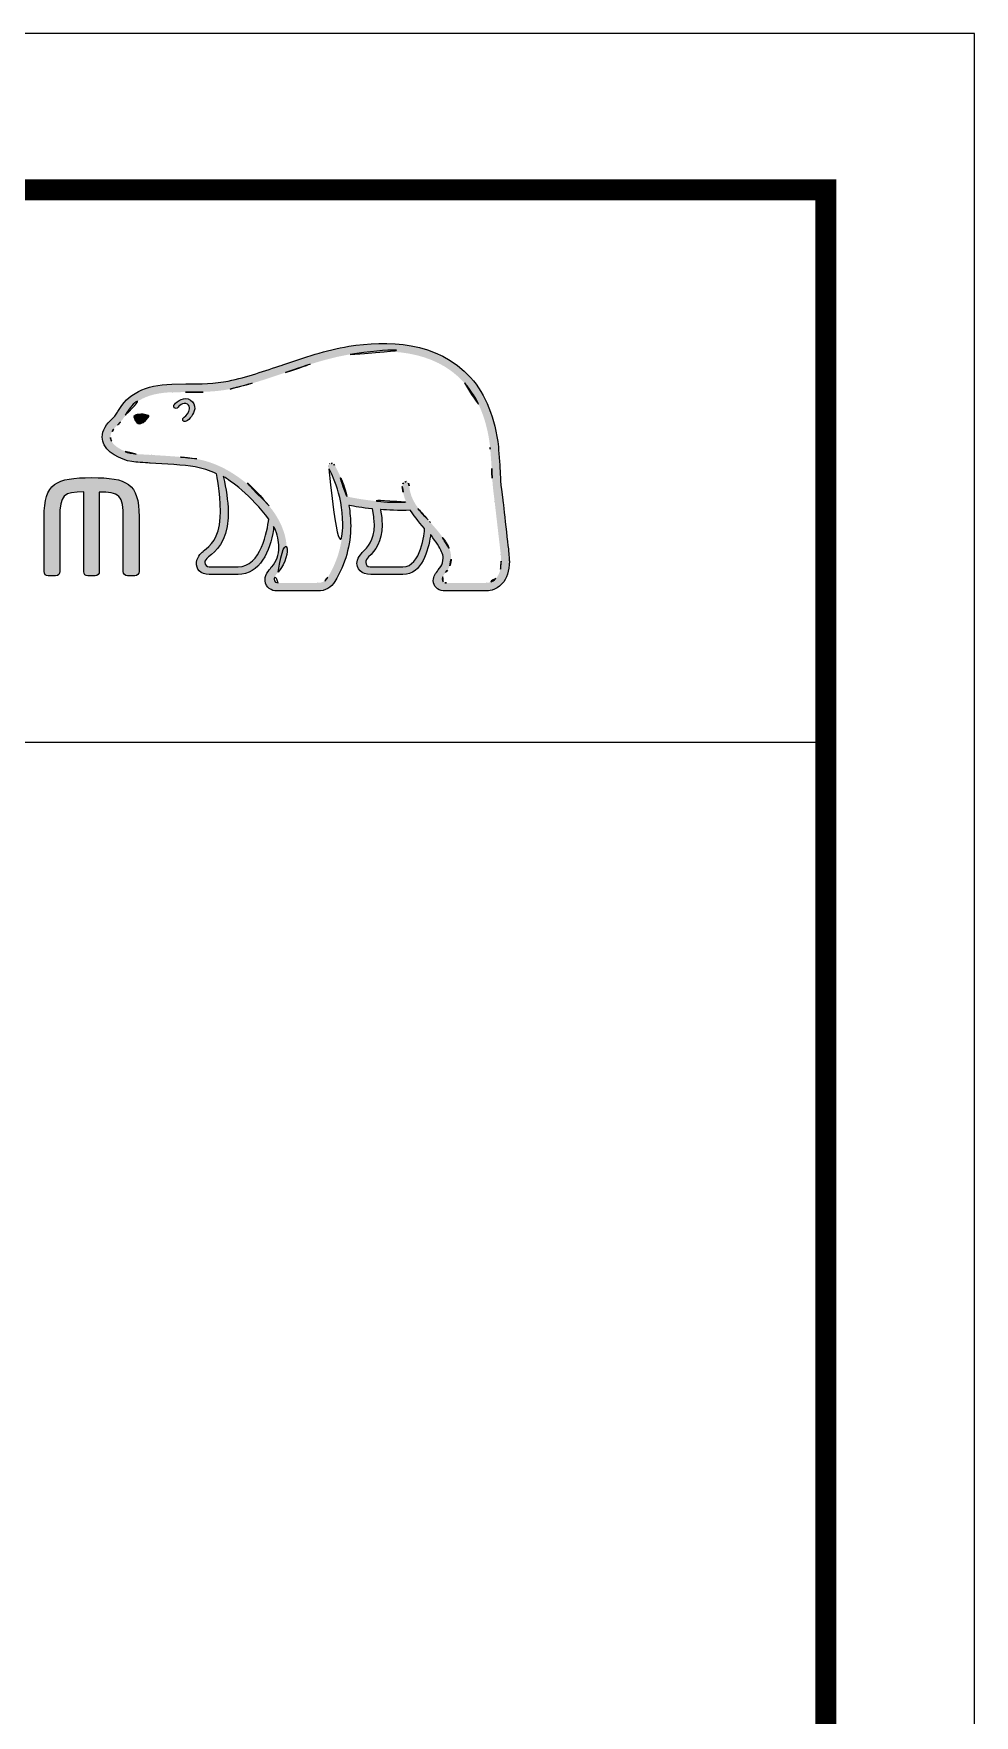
# Model space of a CAD drawing. Extents: x 16296679589 to 16296680075, y -37409616344 to -37409615988.
# Drawn here: x 16296680025 to 16296680074.8, y -37409616077.1 to -37409615988.1 of the extents above; entities that cross this region are included whole.
import ezdxf

# ---------------------------------------------------------------- set-up
doc = ezdxf.new("R2010")
doc.units = 0
doc.header["$LTSCALE"] = 10
doc.header["$MEASUREMENT"] = 0
doc.layers.get('0').update_dxf_attribs({"linetype": 'CONTINUOUS'})
doc.layers.add('레이어 1', color=7, linetype='CONTINUOUS')

msp = doc.modelspace()

# ---------------------------------------------------------------- hatches: boundary and pattern name
at = {"layer": '레이어 1'}
h = msp.add_hatch(color=5, dxfattribs=at)
h.dxf.hatch_style = 1
edge = h.paths.add_edge_path(flags=16)
edge.add_spline(control_points=[(16296680049.519091, -37409616016.901871), (16296680049.307261, -37409616017.136368), (16296680049.041059, -37409616017.138474), (16296680049.029539, -37409616017.138474), (16296680049.029539, -37409616017.138474), (16296680046.89712, -37409616017.138474), (16296680046.89712, -37409616017.138474), (16296680046.818769, -37409616017.138474), (16296680046.758909, -37409616017.11882), (16296680046.72014, -37409616017.080544), (16296680046.68778, -37409616017.048851), (16296680046.67206, -37409616017.000641), (16296680046.67206, -37409616016.940903), (16296680046.67206, -37409616016.820663), (16296680046.75984, -37409616016.710083), (16296680046.8531, -37409616016.592712), (16296680046.93956, -37409616016.481628), (16296680047.0217, -37409616016.376297), (16296680047.06768, -37409616016.246872), (16296680047.184401, -37409616015.932739), (16296680047.17247, -37409616015.597633), (16296680047.0331, -37409616015.302361), (16296680046.7813, -37409616014.768143), (16296680046.407709, -37409616014.348412), (16296680046.04562, -37409616013.942833), (16296680046.04562, -37409616013.942833), (16296680045.923, -37409616013.808167), (16296680045.923, -37409616013.806862), (16296680045.452311, -37409616013.282349), (16296680044.9659, -37409616012.739731), (16296680044.92753, -37409616012.004044), (16296680044.918751, -37409616011.858368), (16296680044.851419, -37409616011.770332), (16296680044.75775, -37409616011.774261), (16296680044.75775, -37409616011.774261), (16296680044.619801, -37409616011.840538), (16296680044.6168, -37409616011.840538), (16296680044.57946, -37409616011.881691), (16296680044.55863, -37409616011.942978), (16296680044.55863, -37409616012.013474), (16296680044.55863, -37409616012.013474), (16296680044.559811, -37409616012.038353), (16296680044.559811, -37409616012.03862), (16296680044.578671, -37409616012.30455), (16296680044.64208, -37409616012.565498), (16296680044.753559, -37409616012.836403), (16296680044.753559, -37409616012.836403), (16296680044.764441, -37409616012.863663), (16296680044.764441, -37409616012.863663), (16296680044.764441, -37409616012.863663), (16296680044.735609, -37409616012.8647), (16296680044.735609, -37409616012.8647), (16296680043.36665, -37409616012.918938), (16296680042.024561, -37409616012.660606), (16296680041.62986, -37409616012.565498), (16296680041.38645, -37409616011.586143), (16296680040.991631, -37409616010.936897), (16296680040.9746, -37409616010.909401), (16296680040.943939, -37409616010.858566), (16296680040.894951, -37409616010.819519), (16296680040.84778, -37409616010.805893), (16296680040.84778, -37409616010.805893), (16296680040.7325, -37409616010.823189), (16296680040.718361, -37409616010.825027), (16296680040.70867, -37409616010.839439), (16296680040.68849, -37409616010.866676), (16296680040.64395, -37409616010.92643), (16296680040.64395, -37409616010.92643), (16296680040.63846, -37409616010.974373), (16296680040.63846, -37409616010.974373), (16296680040.63846, -37409616010.974373), (16296680040.67486, -37409616011.103271), (16296680040.67486, -37409616011.103271), (16296680040.704729, -37409616011.154892), (16296680041.407669, -37409616012.386299), (16296680041.407669, -37409616014.01725), (16296680041.407669, -37409616015.023331), (16296680041.14332, -37409616015.972549), (16296680040.621941, -37409616016.838211), (16296680040.49736, -37409616017.045967), (16296680040.33322, -37409616017.138474), (16296680040.089041, -37409616017.138474), (16296680040.089041, -37409616017.138474), (16296680037.98699, -37409616017.138474), (16296680037.98699, -37409616017.138474), (16296680037.917311, -37409616017.138474), (16296680037.7719, -37409616017.089462), (16296680037.7719, -37409616016.9375), (16296680037.7719, -37409616016.853661), (16296680037.849581, -37409616016.71611), (16296680037.979019, -37409616016.571228), (16296680038.855, -37409616015.595802), (16296680038.349621, -37409616014.072258), (16296680037.50951, -37409616013.068542), (16296680036.69808, -37409616012.100449), (16296680035.3738, -37409616010.882141), (16296680033.67342, -37409616010.579529), (16296680033.07082, -37409616010.474213), (16296680032.080601, -37409616010.415527), (16296680031.280821, -37409616010.368088), (16296680031.280821, -37409616010.368088), (16296680030.472429, -37409616010.320152), (16296680030.472429, -37409616010.320152), (16296680030.05755, -37409616010.288437), (16296680029.371901, -37409616010.033257), (16296680029.16321, -37409616009.638153), (16296680029.07505, -37409616009.474403), (16296680029.085011, -37409616009.308311), (16296680029.19556, -37409616009.11731), (16296680029.265129, -37409616009.002037), (16296680029.36063, -37409616008.902992), (16296680029.480761, -37409616008.782471), (16296680029.613581, -37409616008.648071), (16296680029.750231, -37409616008.508942), (16296680029.856609, -37409616008.325539), (16296680029.856609, -37409616008.325539), (16296680029.887119, -37409616008.268173), (16296680029.887119, -37409616008.268173), (16296680030.293091, -37409616007.4916), (16296680031.129391, -37409616007.081558), (16296680032.37377, -37409616007.048553), (16296680032.37377, -37409616007.048553), (16296680033.075541, -37409616007.040703), (16296680033.075541, -37409616007.040703), (16296680033.846081, -37409616007.036774), (16296680034.72039, -37409616007.03231), (16296680035.43878, -37409616006.877731), (16296680036.447741, -37409616006.660797), (16296680037.45998, -37409616006.314949), (16296680038.353279, -37409616006.010513), (16296680038.353279, -37409616006.010513), (16296680038.38183, -37409616006.001091), (16296680038.38183, -37409616006.001091), (16296680039.486691, -37409616005.623283), (16296680040.62928, -37409616005.23262), (16296680041.79727, -37409616005.042419), (16296680043.666519, -37409616004.733002), (16296680046.233459, -37409616004.74321), (16296680047.84844, -37409616006.556259), (16296680048.594891, -37409616007.395691), (16296680049.054689, -37409616008.550079), (16296680049.21294, -37409616009.988197), (16296680049.21294, -37409616009.988197), (16296680049.20693, -37409616009.983482), (16296680049.20141, -37409616009.978523), (16296680049.214239, -37409616010.00705), (16296680049.226311, -37409616010.168457), (16296680049.29285, -37409616011.083359), (16296680049.311979, -37409616011.523262), (16296680049.332161, -37409616011.978088), (16296680049.44717, -37409616012.821999), (16296680049.44717, -37409616012.821999), (16296680049.7731, -37409616015.644257), (16296680049.7731, -37409616015.644257), (16296680049.7731, -37409616015.644257), (16296680049.79249, -37409616015.987228), (16296680049.79249, -37409616015.987228), (16296680049.79249, -37409616016.392288), (16296680049.70079, -37409616016.700127), (16296680049.519091, -37409616016.901871)], knot_values=[0, 0, 0, 0, 1, 1, 1, 2, 2, 2, 3, 3, 3, 4, 4, 4, 5, 5, 5, 6, 6, 6, 7, 7, 7, 8, 8, 8, 9, 9, 9, 10, 10, 10, 11, 11, 11, 12, 12, 12, 13, 13, 13, 14, 14, 14, 15, 15, 15, 16, 16, 16, 17, 17, 17, 18, 18, 18, 19, 19, 19, 20, 20, 20, 21, 21, 21, 22, 22, 22, 23, 23, 23, 24, 24, 24, 25, 25, 25, 26, 26, 26, 27, 27, 27, 28, 28, 28, 29, 29, 29, 30, 30, 30, 31, 31, 31, 32, 32, 32, 33, 33, 33, 34, 34, 34, 35, 35, 35, 36, 36, 36, 37, 37, 37, 38, 38, 38, 39, 39, 39, 40, 40, 40, 41, 41, 41, 42, 42, 42, 43, 43, 43, 44, 44, 44, 45, 45, 45, 46, 46, 46, 47, 47, 47, 48, 48, 48, 49, 49, 49, 50, 50, 50, 51, 51, 51, 52, 52, 52, 53, 53, 53, 53], degree=3, periodic=0)
edge = h.paths.add_edge_path(flags=16)
edge.add_spline(control_points=[(16296680044.58955, -37409616016.291931), (16296680044.58955, -37409616016.291931), (16296680042.849991, -37409616016.291931), (16296680042.849991, -37409616016.291931), (16296680042.72135, -37409616016.291931), (16296680042.619699, -37409616016.189232), (16296680042.619699, -37409616016.05822), (16296680042.619699, -37409616015.966789), (16296680042.69908, -37409616015.850456), (16296680042.774151, -37409616015.770554), (16296680043.127991, -37409616015.431793), (16296680043.489929, -37409616014.965431), (16296680043.489929, -37409616014.080116), (16296680043.489929, -37409616014.080116), (16296680043.467529, -37409616013.677948), (16296680043.467529, -37409616013.676392), (16296680043.467529, -37409616013.676392), (16296680043.403589, -37409616013.28521), (16296680043.403589, -37409616013.28521), (16296680043.403589, -37409616013.28521), (16296680043.399139, -37409616013.260567), (16296680043.399139, -37409616013.260567), (16296680043.399139, -37409616013.260567), (16296680043.42481, -37409616013.262421), (16296680043.42481, -37409616013.262421), (16296680043.74918, -37409616013.285728), (16296680044.380341, -37409616013.320847), (16296680044.982941, -37409616013.29229), (16296680045.13595, -37409616013.535683), (16296680045.38249, -37409616013.84877), (16296680045.742479, -37409616014.265877), (16296680045.725969, -37409616014.473396), (16296680045.5541, -37409616016.291931), (16296680044.58955, -37409616016.291931)], knot_values=[0, 0, 0, 0, 1, 1, 1, 2, 2, 2, 3, 3, 3, 4, 4, 4, 5, 5, 5, 6, 6, 6, 7, 7, 7, 8, 8, 8, 9, 9, 9, 10, 10, 10, 11, 11, 11, 11], degree=3, periodic=0)
edge = h.paths.add_edge_path(flags=16)
edge.add_spline(control_points=[(16296680035.860861, -37409616016.291931), (16296680035.860861, -37409616016.291931), (16296680034.333929, -37409616016.291931), (16296680034.333929, -37409616016.291931), (16296680034.219431, -37409616016.291931), (16296680034.096279, -37409616016.197609), (16296680034.096279, -37409616016.05822), (16296680034.096279, -37409616015.973618), (16296680034.16728, -37409616015.868797), (16296680034.296721, -37409616015.764778), (16296680034.68317, -37409616015.456932), (16296680035.26874, -37409616014.991089), (16296680035.33215, -37409616013.704933), (16296680035.33215, -37409616013.704933), (16296680035.340919, -37409616013.354111), (16296680035.340919, -37409616013.354111), (16296680035.340919, -37409616012.80706), (16296680035.215561, -37409616012.146568), (16296680035.096621, -37409616011.556267), (16296680035.096621, -37409616011.556267), (16296680035.077221, -37409616011.496033), (16296680035.077221, -37409616011.496033), (16296680035.077221, -37409616011.496033), (16296680035.12726, -37409616011.535057), (16296680035.12726, -37409616011.535057), (16296680035.354931, -37409616011.675217), (16296680036.60206, -37409616012.520432), (16296680037.48711, -37409616013.769142), (16296680037.41374, -37409616014.360199), (16296680037.080481, -37409616016.291931), (16296680035.860861, -37409616016.291931)], knot_values=[0, 0, 0, 0, 1, 1, 1, 2, 2, 2, 3, 3, 3, 4, 4, 4, 5, 5, 5, 6, 6, 6, 7, 7, 7, 8, 8, 8, 9, 9, 9, 10, 10, 10, 10], degree=3, periodic=0)
edge = h.paths.add_edge_path()
edge.add_spline(control_points=[(16296680050.2041, -37409616015.60157), (16296680050.20356, -37409616015.597633), (16296680049.87973, -37409616012.763313), (16296680049.87973, -37409616012.763313), (16296680049.759859, -37409616011.916267), (16296680049.742571, -37409616011.464569), (16296680049.72699, -37409616011.064247), (16296680049.72699, -37409616011.064247), (16296680049.64682, -37409616009.945229), (16296680049.64682, -37409616009.944443), (16296680049.476259, -37409616008.412804), (16296680048.98056, -37409616007.175621), (16296680048.1728, -37409616006.270943), (16296680046.427879, -37409616004.310371), (16296680043.703991, -37409616004.289673), (16296680041.725361, -37409616004.615868), (16296680040.5119, -37409616004.816566), (16296680039.35202, -37409616005.212463), (16296680038.23065, -37409616005.596024), (16296680038.23065, -37409616005.596024), (16296680038.19451, -37409616005.608849), (16296680038.19451, -37409616005.608849), (16296680037.31786, -37409616005.907791), (16296680036.32303, -37409616006.248154), (16296680035.346821, -37409616006.456146), (16296680034.6761, -37409616006.59948), (16296680033.83613, -37409616006.606033), (16296680033.09413, -37409616006.609962), (16296680033.09413, -37409616006.609962), (16296680032.359751, -37409616006.618874), (16296680032.359751, -37409616006.618874), (16296680030.94862, -37409616006.653717), (16296680029.987459, -37409616007.142357), (16296680029.50198, -37409616008.070618), (16296680029.50198, -37409616008.070618), (16296680029.480101, -37409616008.110687), (16296680029.480101, -37409616008.110687), (16296680029.399799, -37409616008.251404), (16296680029.28072, -37409616008.370872), (16296680029.17408, -37409616008.477783), (16296680029.05658, -37409616008.596199), (16296680028.924141, -37409616008.729027), (16296680028.823009, -37409616008.900887), (16296680028.72147, -37409616009.073036), (16296680028.670259, -37409616009.24752), (16296680028.670259, -37409616009.418869), (16296680028.670259, -37409616009.562973), (16296680028.706409, -37409616009.704453), (16296680028.778999, -37409616009.839638), (16296680029.078979, -37409616010.406097), (16296680029.934681, -37409616010.711838), (16296680030.445299, -37409616010.74826), (16296680030.445299, -37409616010.74826), (16296680031.19698, -37409616010.795433), (16296680031.21493, -37409616010.796997), (16296680031.96649, -37409616010.839439), (16296680032.99575, -37409616010.898911), (16296680033.596661, -37409616011.00502), (16296680033.948009, -37409616011.067123), (16296680034.34729, -37409616011.19313), (16296680034.715139, -37409616011.366333), (16296680034.741341, -37409616011.461693), (16296680034.932329, -37409616012.310837), (16296680034.932329, -37409616013.354637), (16296680034.932329, -37409616013.354637), (16296680034.92421, -37409616013.685822), (16296680034.92421, -37409616013.685822), (16296680034.868799, -37409616014.786484), (16296680034.38895, -37409616015.171089), (16296680034.03734, -37409616015.452477), (16296680034.001699, -37409616015.480522), (16296680033.68836, -37409616015.740677), (16296680033.665819, -37409616016.053772), (16296680033.649851, -37409616016.230888), (16296680033.700529, -37409616016.392288), (16296680033.80809, -37409616016.508347), (16296680033.924669, -37409616016.634109), (16296680034.101919, -37409616016.697762), (16296680034.333929, -37409616016.697762), (16296680034.333929, -37409616016.697762), (16296680035.860861, -37409616016.697762), (16296680035.860861, -37409616016.697762), (16296680037.003719, -37409616016.697762), (16296680037.569111, -37409616015.467163), (16296680037.74111, -37409616014.314346), (16296680037.74111, -37409616014.314346), (16296680037.74465, -37409616014.152184), (16296680037.74465, -37409616014.152184), (16296680037.74465, -37409616014.152184), (16296680037.791821, -37409616014.233383), (16296680037.791821, -37409616014.233383), (16296680037.938391, -37409616014.559578), (16296680038.026569, -37409616014.94944), (16296680038.026569, -37409616015.243134), (16296680038.026569, -37409616015.655273), (16296680037.89897, -37409616016.015266), (16296680037.65661, -37409616016.283539), (16296680037.59544, -37409616016.344078), (16296680037.28982, -37409616016.660828), (16296680037.28982, -37409616016.977074), (16296680037.28982, -37409616016.977074), (16296680037.29257, -37409616017.029213), (16296680037.29257, -37409616017.029213), (16296680037.33593, -37409616017.402817), (16296680037.638269, -37409616017.56971), (16296680037.91914, -37409616017.56971), (16296680037.91914, -37409616017.56971), (16296680040.089041, -37409616017.56971), (16296680040.089041, -37409616017.56971), (16296680040.480721, -37409616017.56971), (16296680040.792891, -37409616017.393372), (16296680040.99345, -37409616017.060654), (16296680041.545641, -37409616016.143913), (16296680041.825439, -37409616015.1483), (16296680041.825439, -37409616014.102386), (16296680041.825439, -37409616013.77594), (16296680041.794661, -37409616013.427483), (16296680041.7344, -37409616013.065918), (16296680041.7344, -37409616013.065918), (16296680041.72916, -37409616013.037086), (16296680041.72916, -37409616013.037086), (16296680041.72916, -37409616013.037086), (16296680041.757971, -37409616013.043121), (16296680041.757971, -37409616013.043121), (16296680042.019051, -37409616013.093689), (16296680042.439039, -37409616013.166527), (16296680042.958059, -37409616013.222588), (16296680042.958059, -37409616013.222588), (16296680042.973141, -37409616013.224426), (16296680042.973141, -37409616013.224426), (16296680042.973141, -37409616013.224426), (16296680043.042959, -37409616013.622147), (16296680043.042959, -37409616013.622147), (16296680043.042959, -37409616013.622147), (16296680043.058281, -37409616013.716461), (16296680043.058281, -37409616013.718033), (16296680043.058281, -37409616013.718033), (16296680043.078979, -37409616014.069908), (16296680043.078979, -37409616014.069908), (16296680043.078979, -37409616014.914337), (16296680042.6954, -37409616015.281662), (16296680042.48922, -37409616015.478683), (16296680042.48633, -37409616015.481308), (16296680042.19866, -37409616015.773689), (16296680042.16748, -37409616016.033073), (16296680042.16748, -37409616016.033073), (16296680042.15753, -37409616016.112732), (16296680042.15753, -37409616016.112732), (16296680042.15753, -37409616016.194206), (16296680042.17848, -37409616016.354027), (16296680042.321011, -37409616016.501282), (16296680042.44651, -37409616016.632019), (16296680042.640791, -37409616016.697762), (16296680042.89912, -37409616016.697762), (16296680042.89912, -37409616016.697762), (16296680044.58955, -37409616016.697762), (16296680044.58955, -37409616016.697762), (16296680045.616199, -37409616016.697762), (16296680045.92523, -37409616015.392487), (16296680046.049801, -37409616014.660973), (16296680046.049801, -37409616014.660973), (16296680046.05558, -37409616014.585533), (16296680046.05558, -37409616014.585533), (16296680046.05558, -37409616014.585533), (16296680046.09618, -37409616014.6408), (16296680046.09618, -37409616014.6408), (16296680046.332911, -37409616014.943153), (16296680046.540541, -37409616015.279297), (16296680046.64048, -37409616015.488388), (16296680046.69301, -37409616015.597107), (16296680046.72131, -37409616015.717903), (16296680046.72131, -37409616015.838943), (16296680046.72131, -37409616015.838943), (16296680046.68306, -37409616016.083641), (16296680046.68306, -37409616016.083641), (16296680046.643499, -37409616016.216476), (16296680046.552851, -37409616016.338829), (16296680046.464161, -37409616016.45726), (16296680046.33407, -37409616016.626251), (16296680046.199921, -37409616016.801521), (16296680046.199921, -37409616017.014267), (16296680046.199921, -37409616017.014267), (16296680046.212509, -37409616017.131393), (16296680046.212509, -37409616017.131393), (16296680046.27433, -37409616017.413834), (16296680046.503201, -37409616017.56971), (16296680046.85651, -37409616017.56971), (16296680046.85651, -37409616017.56971), (16296680049.0285, -37409616017.56971), (16296680049.0285, -37409616017.56971), (16296680049.07617, -37409616017.56971), (16296680049.50062, -37409616017.559227), (16296680049.83309, -37409616017.199501), (16296680050.09849, -37409616016.912086), (16296680050.227409, -37409616016.516983), (16296680050.227409, -37409616015.992462), (16296680050.227409, -37409616015.992462), (16296680050.20435, -37409616015.603401), (16296680050.2041, -37409616015.60157)], knot_values=[0, 0, 0, 0, 1, 1, 1, 2, 2, 2, 3, 3, 3, 4, 4, 4, 5, 5, 5, 6, 6, 6, 7, 7, 7, 8, 8, 8, 9, 9, 9, 10, 10, 10, 11, 11, 11, 12, 12, 12, 13, 13, 13, 14, 14, 14, 15, 15, 15, 16, 16, 16, 17, 17, 17, 18, 18, 18, 19, 19, 19, 20, 20, 20, 21, 21, 21, 22, 22, 22, 23, 23, 23, 24, 24, 24, 25, 25, 25, 26, 26, 26, 27, 27, 27, 28, 28, 28, 29, 29, 29, 30, 30, 30, 31, 31, 31, 32, 32, 32, 33, 33, 33, 34, 34, 34, 35, 35, 35, 36, 36, 36, 37, 37, 37, 38, 38, 38, 39, 39, 39, 40, 40, 40, 41, 41, 41, 42, 42, 42, 43, 43, 43, 44, 44, 44, 45, 45, 45, 46, 46, 46, 47, 47, 47, 48, 48, 48, 49, 49, 49, 50, 50, 50, 51, 51, 51, 52, 52, 52, 53, 53, 53, 54, 54, 54, 55, 55, 55, 56, 56, 56, 57, 57, 57, 58, 58, 58, 59, 59, 59, 60, 60, 60, 61, 61, 61, 62, 62, 62, 63, 63, 63, 64, 64, 64, 65, 65, 65, 66, 66, 66, 66], degree=3, periodic=0)
edge = h.paths.add_edge_path(flags=0)
edge.add_spline(control_points=[(16296680030.40836, -37409616008.271568), (16296680030.40836, -37409616008.271568), (16296680030.72434, -37409616008.128777), (16296680031.11577, -37409616008.279694), (16296680031.11577, -37409616008.279694), (16296680031.16424, -37409616008.300377), (16296680031.101101, -37409616008.389732), (16296680030.91049, -37409616008.645973), (16296680030.722639, -37409616008.701263), (16296680030.722639, -37409616008.701263), (16296680030.722639, -37409616008.701263), (16296680030.586531, -37409616008.749199), (16296680030.510031, -37409616008.656448), (16296680030.35545, -37409616008.475151), (16296680030.35074, -37409616008.369568), (16296680030.35074, -37409616008.369568), (16296680030.35074, -37409616008.369568), (16296680030.334749, -37409616008.291222), (16296680030.40836, -37409616008.271568)], knot_values=[0, 0, 0, 0, 1, 1, 1, 2, 2, 2, 3, 3, 3, 4, 4, 4, 5, 5, 5, 6, 6, 6, 6], degree=3, periodic=0)
edge = h.paths.add_edge_path(flags=0)
edge.add_spline(control_points=[(16296680032.4935, -37409616007.69046), (16296680032.446211, -37409616007.742073), (16296680032.442539, -37409616007.828011), (16296680032.4935, -37409616007.873329), (16296680032.54224, -37409616007.917351), (16296680032.62672, -37409616007.905823), (16296680032.673889, -37409616007.853951), (16296680032.699039, -37409616007.828011), (16296680032.958429, -37409616007.520157), (16296680033.182171, -37409616007.677612), (16296680033.26391, -37409616007.736313), (16296680033.29771, -37409616007.819633), (16296680033.285669, -37409616007.927299), (16296680033.266541, -37409616008.099953), (16296680033.1168, -37409616008.295937), (16296680033.01214, -37409616008.363007), (16296680032.953581, -37409616008.398643), (16296680032.91493, -37409616008.475151), (16296680032.942699, -37409616008.536987), (16296680032.970209, -37409616008.598549), (16296680033.04855, -37409616008.616913), (16296680033.111429, -37409616008.587547), (16296680033.29875, -37409616008.49794), (16296680033.53496, -37409616008.198738), (16296680033.56732, -37409616007.919708), (16296680033.588791, -37409616007.725304), (16296680033.501539, -37409616007.566528), (16296680033.34618, -37409616007.459389), (16296680033.01214, -37409616007.222267), (16296680032.633539, -37409616007.539543), (16296680032.4935, -37409616007.69046)], knot_values=[0, 0, 0, 0, 1, 1, 1, 2, 2, 2, 3, 3, 3, 4, 4, 4, 5, 5, 5, 6, 6, 6, 7, 7, 7, 8, 8, 8, 9, 9, 9, 10, 10, 10, 10], degree=3, periodic=0)
edge = h.paths.add_edge_path(flags=0)
edge.add_spline(control_points=[(16296680032.45079, -37409616007.921806), (16296680032.45079, -37409616007.921806), (16296680032.45079, -37409616007.921806), (16296680032.45079, -37409616007.921806), (16296680032.45079, -37409616007.921806), (16296680032.45079, -37409616007.921806), (16296680032.45079, -37409616007.921806)], knot_values=[0, 0, 0, 0, 1, 1, 1, 2, 2, 2, 2], degree=3, periodic=0)
h = msp.add_hatch(color=5, dxfattribs=at)
h.dxf.hatch_style = 2
edge = h.paths.add_edge_path()
edge.add_spline(control_points=[(16296680032.4935, -37409616007.69046), (16296680032.446211, -37409616007.742073), (16296680032.442539, -37409616007.828011), (16296680032.4935, -37409616007.873329), (16296680032.54224, -37409616007.917351), (16296680032.62672, -37409616007.905823), (16296680032.673889, -37409616007.853951), (16296680032.699039, -37409616007.828011), (16296680032.958429, -37409616007.520157), (16296680033.182171, -37409616007.677612), (16296680033.26391, -37409616007.736313), (16296680033.29771, -37409616007.819633), (16296680033.285669, -37409616007.927299), (16296680033.266541, -37409616008.099953), (16296680033.1168, -37409616008.295937), (16296680033.01214, -37409616008.363007), (16296680032.953581, -37409616008.398643), (16296680032.91493, -37409616008.475151), (16296680032.942699, -37409616008.536987), (16296680032.970209, -37409616008.598549), (16296680033.04855, -37409616008.616913), (16296680033.111429, -37409616008.587547), (16296680033.29875, -37409616008.49794), (16296680033.53496, -37409616008.198738), (16296680033.56732, -37409616007.919708), (16296680033.588791, -37409616007.725304), (16296680033.501539, -37409616007.566528), (16296680033.34618, -37409616007.459389), (16296680033.01214, -37409616007.222267), (16296680032.633539, -37409616007.539543), (16296680032.4935, -37409616007.69046)], knot_values=[0, 0, 0, 0, 1, 1, 1, 2, 2, 2, 3, 3, 3, 4, 4, 4, 5, 5, 5, 6, 6, 6, 7, 7, 7, 8, 8, 8, 9, 9, 9, 10, 10, 10, 10], degree=3, periodic=0)
h = msp.add_hatch(color=5, dxfattribs=at)
h.dxf.hatch_style = 2
edge = h.paths.add_edge_path()
edge.add_spline(control_points=[(16296680030.40836, -37409616008.271568), (16296680030.40836, -37409616008.271568), (16296680030.72434, -37409616008.128777), (16296680031.11577, -37409616008.279694), (16296680031.11577, -37409616008.279694), (16296680031.16424, -37409616008.300377), (16296680031.101101, -37409616008.389732), (16296680030.91049, -37409616008.645973), (16296680030.722639, -37409616008.701263), (16296680030.722639, -37409616008.701263), (16296680030.722639, -37409616008.701263), (16296680030.586531, -37409616008.749199), (16296680030.510031, -37409616008.656448), (16296680030.35545, -37409616008.475151), (16296680030.35074, -37409616008.369568), (16296680030.35074, -37409616008.369568), (16296680030.35074, -37409616008.369568), (16296680030.334749, -37409616008.291222), (16296680030.40836, -37409616008.271568)], knot_values=[0, 0, 0, 0, 1, 1, 1, 2, 2, 2, 3, 3, 3, 4, 4, 4, 5, 5, 5, 6, 6, 6, 6], degree=3, periodic=0)
h = msp.add_hatch(color=5, dxfattribs=at)
h.dxf.hatch_style = 2
edge = h.paths.add_edge_path()
edge.add_spline(control_points=[(16296680025.593069, -37409616013.631844), (16296680025.593069, -37409616013.631844), (16296680025.593069, -37409616016.545303), (16296680025.593069, -37409616016.545303), (16296680025.593069, -37409616016.671303), (16296680025.692089, -37409616016.77375), (16296680025.813669, -37409616016.77375), (16296680025.813669, -37409616016.77375), (16296680026.20352, -37409616016.77375), (16296680026.20352, -37409616016.77375), (16296680026.34107, -37409616016.77375), (16296680026.42334, -37409616016.657944), (16296680026.42334, -37409616016.545303), (16296680026.42334, -37409616016.545303), (16296680026.42334, -37409616013.703888), (16296680026.42334, -37409616013.703888), (16296680026.42334, -37409616012.450996), (16296680026.63582, -37409616012.329178), (16296680027.695351, -37409616012.326286), (16296680027.695351, -37409616012.40332), (16296680027.695351, -37409616016.545303), (16296680027.695351, -37409616016.545303), (16296680027.695351, -37409616016.676033), (16296680027.789419, -37409616016.77375), (16296680027.914129, -37409616016.77375), (16296680027.914129, -37409616016.77375), (16296680028.297171, -37409616016.77375), (16296680028.297171, -37409616016.77375), (16296680028.434191, -37409616016.77375), (16296680028.516211, -37409616016.657944), (16296680028.516211, -37409616016.545303), (16296680028.516211, -37409616016.545303), (16296680028.516211, -37409616012.416161), (16296680028.516211, -37409616012.334419), (16296680029.011909, -37409616012.336243), (16296680029.360109, -37409616012.377113), (16296680029.54862, -37409616012.565498), (16296680029.74721, -37409616012.763817), (16296680029.78599, -37409616013.133781), (16296680029.78599, -37409616013.703888), (16296680029.78599, -37409616013.703888), (16296680029.78599, -37409616016.545303), (16296680029.78599, -37409616016.545303), (16296680029.78599, -37409616016.668961), (16296680029.88726, -37409616016.77375), (16296680030.00699, -37409616016.77375), (16296680030.00699, -37409616016.77375), (16296680030.39868, -37409616016.77375), (16296680030.39868, -37409616016.77375), (16296680030.534519, -37409616016.77375), (16296680030.61849, -37409616016.655327), (16296680030.61849, -37409616016.545303), (16296680030.61849, -37409616016.545303), (16296680030.61849, -37409616013.631844), (16296680030.61849, -37409616013.631844), (16296680030.61849, -37409616011.865967), (16296680029.992319, -37409616011.56675), (16296680028.110359, -37409616011.56675), (16296680026.2216, -37409616011.56675), (16296680025.593069, -37409616011.865967), (16296680025.593069, -37409616013.631844)], knot_values=[0, 0, 0, 0, 1, 1, 1, 2, 2, 2, 3, 3, 3, 4, 4, 4, 5, 5, 5, 6, 6, 6, 7, 7, 7, 8, 8, 8, 9, 9, 9, 10, 10, 10, 11, 11, 11, 12, 12, 12, 13, 13, 13, 14, 14, 14, 15, 15, 15, 16, 16, 16, 17, 17, 17, 18, 18, 18, 19, 19, 19, 20, 20, 20, 20], degree=3, periodic=0)

# ---------------------------------------------------------------- linework, layer by layer
at = {"color": 5}
msp.add_line((16296680035.7932, -37409616016.697777), (16296680035.7932, -37409616016.697777), dxfattribs=at)
at = {"color": 5, "ltscale": 40}
msp.add_line((16296680066.983589, -37409616025.590157), (16296679989.29808, -37409616025.590157), dxfattribs=at)
at = {"ltscale": 0.5}
msp.add_lwpolyline([(16296679588.76725, -37409616344.220886), (16296680074.84725, -37409616344.220886), (16296680074.84725, -37409615988.06089), (16296679588.76725, -37409615988.06089)], close=True, dxfattribs=at)
at = {"color": 5, "linetype": 'ByBlock', "lineweight": 200, "const_width": 1.12}
msp.add_lwpolyline([(16296679596.5835, -37409616328.970444), (16296680066.9835, -37409616328.970444), (16296680066.9835, -37409615996.330429), (16296679596.5835, -37409615996.330429)], close=True, dxfattribs=at)
at = {"layer": '레이어 1', "color": 5}
for points, knots in [([(16296680050.2041, -37409616015.601593), (16296680050.20356, -37409616015.597649), (16296680049.87973, -37409616012.763329), (16296680049.87973, -37409616012.763329), (16296680049.759859, -37409616011.916283), (16296680049.742571, -37409616011.464577), (16296680049.72699, -37409616011.064247), (16296680049.72699, -37409616011.064247), (16296680049.64682, -37409616009.945236), (16296680049.64682, -37409616009.944458), (16296680049.476259, -37409616008.412811), (16296680048.98056, -37409616007.175636), (16296680048.1728, -37409616006.27095), (16296680046.427879, -37409616004.310379), (16296680043.703991, -37409616004.289688), (16296680041.725361, -37409616004.615883), (16296680040.5119, -37409616004.816582), (16296680039.35202, -37409616005.212479), (16296680038.23065, -37409616005.596039), (16296680038.23065, -37409616005.596039), (16296680038.19451, -37409616005.608856), (16296680038.19451, -37409616005.608856), (16296680037.31786, -37409616005.907806), (16296680036.32303, -37409616006.248161), (16296680035.346821, -37409616006.456161), (16296680034.6761, -37409616006.599487), (16296680033.83613, -37409616006.606049), (16296680033.09413, -37409616006.609978), (16296680033.09413, -37409616006.609978), (16296680032.359751, -37409616006.618881), (16296680032.359751, -37409616006.618881), (16296680030.94862, -37409616006.653732), (16296680029.987459, -37409616007.142372), (16296680029.50198, -37409616008.070633), (16296680029.50198, -37409616008.070633), (16296680029.480101, -37409616008.110703), (16296680029.480101, -37409616008.110703), (16296680029.399799, -37409616008.251419), (16296680029.28072, -37409616008.370888), (16296680029.17408, -37409616008.477783), (16296680029.05658, -37409616008.596207), (16296680028.924141, -37409616008.729027), (16296680028.823009, -37409616008.900909), (16296680028.72147, -37409616009.073059), (16296680028.670259, -37409616009.247543), (16296680028.670259, -37409616009.418877), (16296680028.670259, -37409616009.562988), (16296680028.706409, -37409616009.704468), (16296680028.778999, -37409616009.839653), (16296680029.078979, -37409616010.406113), (16296680029.934681, -37409616010.711853), (16296680030.445299, -37409616010.748283), (16296680030.445299, -37409616010.748283), (16296680031.19698, -37409616010.795441), (16296680031.21493, -37409616010.797012), (16296680031.96649, -37409616010.839447), (16296680032.99575, -37409616010.898933), (16296680033.596661, -37409616011.005043), (16296680033.948009, -37409616011.067131), (16296680034.34729, -37409616011.193153), (16296680034.715139, -37409616011.366333), (16296680034.741341, -37409616011.461708), (16296680034.932329, -37409616012.31086), (16296680034.932329, -37409616013.35466), (16296680034.932329, -37409616013.35466), (16296680034.92421, -37409616013.685837), (16296680034.92421, -37409616013.685837), (16296680034.868799, -37409616014.786484), (16296680034.38895, -37409616015.171097), (16296680034.03734, -37409616015.452499), (16296680034.001699, -37409616015.48053), (16296680033.68836, -37409616015.740692), (16296680033.665819, -37409616016.053787), (16296680033.649851, -37409616016.230904), (16296680033.700529, -37409616016.392303), (16296680033.80809, -37409616016.508362), (16296680033.924669, -37409616016.634117), (16296680034.101919, -37409616016.697777), (16296680034.333929, -37409616016.697777), (16296680034.333929, -37409616016.697777), (16296680035.860861, -37409616016.697777), (16296680035.860861, -37409616016.697777), (16296680037.003719, -37409616016.697777), (16296680037.569111, -37409616015.467178), (16296680037.74111, -37409616014.314362), (16296680037.74111, -37409616014.314362), (16296680037.74465, -37409616014.152191), (16296680037.74465, -37409616014.152191), (16296680037.74465, -37409616014.152191), (16296680037.791821, -37409616014.233398), (16296680037.791821, -37409616014.233398), (16296680037.938391, -37409616014.559593), (16296680038.026569, -37409616014.949463), (16296680038.026569, -37409616015.243149), (16296680038.026569, -37409616015.655289), (16296680037.89897, -37409616016.015266), (16296680037.65661, -37409616016.283546), (16296680037.59544, -37409616016.344093), (16296680037.28982, -37409616016.660843), (16296680037.28982, -37409616016.977081), (16296680037.28982, -37409616016.977081), (16296680037.29257, -37409616017.029221), (16296680037.29257, -37409616017.029221), (16296680037.33593, -37409616017.40284), (16296680037.638269, -37409616017.569733), (16296680037.91914, -37409616017.569733), (16296680037.91914, -37409616017.569733), (16296680040.089041, -37409616017.569733), (16296680040.089041, -37409616017.569733), (16296680040.480721, -37409616017.569733), (16296680040.792891, -37409616017.393387), (16296680040.99345, -37409616017.060669), (16296680041.545641, -37409616016.143921), (16296680041.825439, -37409616015.148323), (16296680041.825439, -37409616014.102402), (16296680041.825439, -37409616013.775963), (16296680041.794661, -37409616013.427498), (16296680041.7344, -37409616013.065933), (16296680041.7344, -37409616013.065933), (16296680041.72916, -37409616013.037109), (16296680041.72916, -37409616013.037109), (16296680041.72916, -37409616013.037109), (16296680041.757971, -37409616013.043137), (16296680041.757971, -37409616013.043137), (16296680042.019051, -37409616013.093697), (16296680042.439039, -37409616013.166527), (16296680042.958059, -37409616013.222603), (16296680042.958059, -37409616013.222603), (16296680042.973141, -37409616013.224442), (16296680042.973141, -37409616013.224442), (16296680042.973141, -37409616013.224442), (16296680043.042959, -37409616013.622169), (16296680043.042959, -37409616013.622169), (16296680043.042959, -37409616013.622169), (16296680043.058281, -37409616013.716476), (16296680043.058281, -37409616013.718048), (16296680043.058281, -37409616013.718048), (16296680043.078979, -37409616014.069923), (16296680043.078979, -37409616014.069923), (16296680043.078979, -37409616014.91436), (16296680042.6954, -37409616015.281677), (16296680042.48922, -37409616015.478691), (16296680042.48633, -37409616015.481323), (16296680042.19866, -37409616015.773697), (16296680042.16748, -37409616016.033081), (16296680042.16748, -37409616016.033081), (16296680042.15753, -37409616016.112747), (16296680042.15753, -37409616016.112747), (16296680042.15753, -37409616016.194229), (16296680042.17848, -37409616016.354042), (16296680042.321011, -37409616016.501297), (16296680042.44651, -37409616016.632027), (16296680042.640791, -37409616016.697777), (16296680042.89912, -37409616016.697777), (16296680042.89912, -37409616016.697777), (16296680044.58955, -37409616016.697777), (16296680044.58955, -37409616016.697777), (16296680045.616199, -37409616016.697777), (16296680045.92523, -37409616015.392502), (16296680046.049801, -37409616014.661003), (16296680046.049801, -37409616014.661003), (16296680046.05558, -37409616014.585541), (16296680046.05558, -37409616014.585541), (16296680046.05558, -37409616014.585541), (16296680046.09618, -37409616014.640823), (16296680046.09618, -37409616014.640823), (16296680046.332911, -37409616014.943169), (16296680046.540541, -37409616015.279312), (16296680046.64048, -37409616015.488403), (16296680046.69301, -37409616015.597122), (16296680046.72131, -37409616015.717911), (16296680046.72131, -37409616015.838951), (16296680046.72131, -37409616015.838951), (16296680046.68306, -37409616016.083649), (16296680046.68306, -37409616016.083649), (16296680046.643499, -37409616016.216492), (16296680046.552851, -37409616016.338837), (16296680046.464161, -37409616016.457283), (16296680046.33407, -37409616016.626266), (16296680046.199921, -37409616016.801529), (16296680046.199921, -37409616017.014282), (16296680046.199921, -37409616017.014282), (16296680046.212509, -37409616017.131401), (16296680046.212509, -37409616017.131401), (16296680046.27433, -37409616017.413834), (16296680046.503201, -37409616017.569733), (16296680046.85651, -37409616017.569733), (16296680046.85651, -37409616017.569733), (16296680049.0285, -37409616017.569733), (16296680049.0285, -37409616017.569733), (16296680049.07617, -37409616017.569733), (16296680049.50062, -37409616017.55925), (16296680049.83309, -37409616017.199516), (16296680050.09849, -37409616016.912109), (16296680050.227409, -37409616016.516998), (16296680050.227409, -37409616015.992477), (16296680050.227409, -37409616015.992477), (16296680050.20435, -37409616015.603409), (16296680050.2041, -37409616015.601593)], [0, 0, 0, 0, 1, 1, 1, 2, 2, 2, 3, 3, 3, 4, 4, 4, 5, 5, 5, 6, 6, 6, 7, 7, 7, 8, 8, 8, 9, 9, 9, 10, 10, 10, 11, 11, 11, 12, 12, 12, 13, 13, 13, 14, 14, 14, 15, 15, 15, 16, 16, 16, 17, 17, 17, 18, 18, 18, 19, 19, 19, 20, 20, 20, 21, 21, 21, 22, 22, 22, 23, 23, 23, 24, 24, 24, 25, 25, 25, 26, 26, 26, 27, 27, 27, 28, 28, 28, 29, 29, 29, 30, 30, 30, 31, 31, 31, 32, 32, 32, 33, 33, 33, 34, 34, 34, 35, 35, 35, 36, 36, 36, 37, 37, 37, 38, 38, 38, 39, 39, 39, 40, 40, 40, 41, 41, 41, 42, 42, 42, 43, 43, 43, 44, 44, 44, 45, 45, 45, 46, 46, 46, 47, 47, 47, 48, 48, 48, 49, 49, 49, 50, 50, 50, 51, 51, 51, 52, 52, 52, 53, 53, 53, 54, 54, 54, 55, 55, 55, 56, 56, 56, 57, 57, 57, 58, 58, 58, 59, 59, 59, 60, 60, 60, 61, 61, 61, 62, 62, 62, 63, 63, 63, 64, 64, 64, 65, 65, 65, 66, 66, 66, 66]), ([(16296680032.4935, -37409616007.690483), (16296680032.446211, -37409616007.742081), (16296680032.442539, -37409616007.828033), (16296680032.4935, -37409616007.873337), (16296680032.54224, -37409616007.917358), (16296680032.62672, -37409616007.905838), (16296680032.673889, -37409616007.853973), (16296680032.699039, -37409616007.828033), (16296680032.958429, -37409616007.520172), (16296680033.182171, -37409616007.677628), (16296680033.26391, -37409616007.736328), (16296680033.29771, -37409616007.819641), (16296680033.285669, -37409616007.927307), (16296680033.266541, -37409616008.09996), (16296680033.1168, -37409616008.295959), (16296680033.01214, -37409616008.363022), (16296680032.953581, -37409616008.398659), (16296680032.91493, -37409616008.475166), (16296680032.942699, -37409616008.537003), (16296680032.970209, -37409616008.598557), (16296680033.04855, -37409616008.616913), (16296680033.111429, -37409616008.587547), (16296680033.29875, -37409616008.497963), (16296680033.53496, -37409616008.198753), (16296680033.56732, -37409616007.919724), (16296680033.588791, -37409616007.725319), (16296680033.501539, -37409616007.566544), (16296680033.34618, -37409616007.459396), (16296680033.01214, -37409616007.222267), (16296680032.633539, -37409616007.539551), (16296680032.4935, -37409616007.690483)], [0, 0, 0, 0, 1, 1, 1, 2, 2, 2, 3, 3, 3, 4, 4, 4, 5, 5, 5, 6, 6, 6, 7, 7, 7, 8, 8, 8, 9, 9, 9, 10, 10, 10, 10]), ([(16296680032.45079, -37409616007.921806), (16296680032.45079, -37409616007.921806), (16296680032.45079, -37409616007.921806), (16296680032.45079, -37409616007.921806), (16296680032.45079, -37409616007.921806), (16296680032.45079, -37409616007.921806), (16296680032.45079, -37409616007.921806)], [0, 0, 0, 0, 1, 1, 1, 2, 2, 2, 2]), ([(16296680030.40836, -37409616008.271584), (16296680030.40836, -37409616008.271584), (16296680030.72434, -37409616008.128792), (16296680031.11577, -37409616008.279709), (16296680031.11577, -37409616008.279709), (16296680031.16424, -37409616008.3004), (16296680031.101101, -37409616008.389748), (16296680030.91049, -37409616008.645981), (16296680030.722639, -37409616008.701279), (16296680030.722639, -37409616008.701279), (16296680030.722639, -37409616008.701279), (16296680030.586531, -37409616008.749207), (16296680030.510031, -37409616008.656464), (16296680030.35545, -37409616008.475166), (16296680030.35074, -37409616008.369583), (16296680030.35074, -37409616008.369583), (16296680030.35074, -37409616008.369583), (16296680030.334749, -37409616008.291237), (16296680030.40836, -37409616008.271584)], [0, 0, 0, 0, 1, 1, 1, 2, 2, 2, 3, 3, 3, 4, 4, 4, 5, 5, 5, 6, 6, 6, 6]), ([(16296680025.593069, -37409616013.631851), (16296680025.593069, -37409616013.631851), (16296680025.593069, -37409616016.545311), (16296680025.593069, -37409616016.545311), (16296680025.593069, -37409616016.671318), (16296680025.692089, -37409616016.773758), (16296680025.813669, -37409616016.773758), (16296680025.813669, -37409616016.773758), (16296680026.20352, -37409616016.773758), (16296680026.20352, -37409616016.773758), (16296680026.34107, -37409616016.773758), (16296680026.42334, -37409616016.657959), (16296680026.42334, -37409616016.545311), (16296680026.42334, -37409616016.545311), (16296680026.42334, -37409616013.703903), (16296680026.42334, -37409616013.703903), (16296680026.42334, -37409616012.451019), (16296680026.63582, -37409616012.329193), (16296680027.695351, -37409616012.326309), (16296680027.695351, -37409616012.403343), (16296680027.695351, -37409616016.545311), (16296680027.695351, -37409616016.545311), (16296680027.695351, -37409616016.676041), (16296680027.789419, -37409616016.773758), (16296680027.914129, -37409616016.773758), (16296680027.914129, -37409616016.773758), (16296680028.297171, -37409616016.773758), (16296680028.297171, -37409616016.773758), (16296680028.434191, -37409616016.773758), (16296680028.516211, -37409616016.657959), (16296680028.516211, -37409616016.545311), (16296680028.516211, -37409616016.545311), (16296680028.516211, -37409616012.416183), (16296680028.516211, -37409616012.334427), (16296680029.011909, -37409616012.336258), (16296680029.360109, -37409616012.377129), (16296680029.54862, -37409616012.565514), (16296680029.74721, -37409616012.76384), (16296680029.78599, -37409616013.133789), (16296680029.78599, -37409616013.703903), (16296680029.78599, -37409616013.703903), (16296680029.78599, -37409616016.545311), (16296680029.78599, -37409616016.545311), (16296680029.78599, -37409616016.668983), (16296680029.88726, -37409616016.773758), (16296680030.00699, -37409616016.773758), (16296680030.00699, -37409616016.773758), (16296680030.39868, -37409616016.773758), (16296680030.39868, -37409616016.773758), (16296680030.534519, -37409616016.773758), (16296680030.61849, -37409616016.655342), (16296680030.61849, -37409616016.545311), (16296680030.61849, -37409616016.545311), (16296680030.61849, -37409616013.631851), (16296680030.61849, -37409616013.631851), (16296680030.61849, -37409616011.865982), (16296680029.992319, -37409616011.566757), (16296680028.110359, -37409616011.566757), (16296680026.2216, -37409616011.566757), (16296680025.593069, -37409616011.865982), (16296680025.593069, -37409616013.631851)], [0, 0, 0, 0, 1, 1, 1, 2, 2, 2, 3, 3, 3, 4, 4, 4, 5, 5, 5, 6, 6, 6, 7, 7, 7, 8, 8, 8, 9, 9, 9, 10, 10, 10, 11, 11, 11, 12, 12, 12, 13, 13, 13, 14, 14, 14, 15, 15, 15, 16, 16, 16, 17, 17, 17, 18, 18, 18, 19, 19, 19, 20, 20, 20, 20]), ([(16296680035.860861, -37409616016.291946), (16296680035.860861, -37409616016.291946), (16296680034.333929, -37409616016.291946), (16296680034.333929, -37409616016.291946), (16296680034.219431, -37409616016.291946), (16296680034.096279, -37409616016.197617), (16296680034.096279, -37409616016.058228), (16296680034.096279, -37409616015.973633), (16296680034.16728, -37409616015.86882), (16296680034.296721, -37409616015.764793), (16296680034.68317, -37409616015.456947), (16296680035.26874, -37409616014.991096), (16296680035.33215, -37409616013.704941), (16296680035.33215, -37409616013.704941), (16296680035.340919, -37409616013.354134), (16296680035.340919, -37409616013.354134), (16296680035.340919, -37409616012.807068), (16296680035.215561, -37409616012.146584), (16296680035.096621, -37409616011.55629), (16296680035.096621, -37409616011.55629), (16296680035.077221, -37409616011.496033), (16296680035.077221, -37409616011.496033), (16296680035.077221, -37409616011.496033), (16296680035.12726, -37409616011.535072), (16296680035.12726, -37409616011.535072), (16296680035.354931, -37409616011.675232), (16296680036.60206, -37409616012.520447), (16296680037.48711, -37409616013.769157), (16296680037.41374, -37409616014.360207), (16296680037.080481, -37409616016.291946), (16296680035.860861, -37409616016.291946)], [0, 0, 0, 0, 1, 1, 1, 2, 2, 2, 3, 3, 3, 4, 4, 4, 5, 5, 5, 6, 6, 6, 7, 7, 7, 8, 8, 8, 9, 9, 9, 10, 10, 10, 10]), ([(16296680040.67486, -37409616011.103287), (16296680040.704729, -37409616011.154907), (16296680041.407669, -37409616012.386307), (16296680041.407669, -37409616014.017273), (16296680041.407669, -37409616015.023354), (16296680041.14332, -37409616015.972557), (16296680040.621941, -37409616016.838226)], [24, 24, 24, 24, 25, 25, 25, 26, 26, 26, 26]), ([(16296680044.58955, -37409616016.291946), (16296680044.58955, -37409616016.291946), (16296680042.849991, -37409616016.291946), (16296680042.849991, -37409616016.291946), (16296680042.72135, -37409616016.291946), (16296680042.619699, -37409616016.18924), (16296680042.619699, -37409616016.058228), (16296680042.619699, -37409616015.966797), (16296680042.69908, -37409616015.850479), (16296680042.774151, -37409616015.770561), (16296680043.127991, -37409616015.431801), (16296680043.489929, -37409616014.965439), (16296680043.489929, -37409616014.080139), (16296680043.489929, -37409616014.080139), (16296680043.467529, -37409616013.677963), (16296680043.467529, -37409616013.676407), (16296680043.467529, -37409616013.676407), (16296680043.403589, -37409616013.285217), (16296680043.403589, -37409616013.285217), (16296680043.403589, -37409616013.285217), (16296680043.399139, -37409616013.26059), (16296680043.399139, -37409616013.26059), (16296680043.399139, -37409616013.26059), (16296680043.42481, -37409616013.262444), (16296680043.42481, -37409616013.262444), (16296680043.74918, -37409616013.285751), (16296680044.380341, -37409616013.320862), (16296680044.982941, -37409616013.292297), (16296680045.13595, -37409616013.53569), (16296680045.38249, -37409616013.848793), (16296680045.742479, -37409616014.2659), (16296680045.725969, -37409616014.473396), (16296680045.5541, -37409616016.291946), (16296680044.58955, -37409616016.291946)], [0, 0, 0, 0, 1, 1, 1, 2, 2, 2, 3, 3, 3, 4, 4, 4, 5, 5, 5, 6, 6, 6, 7, 7, 7, 8, 8, 8, 9, 9, 9, 10, 10, 10, 11, 11, 11, 11]), ([(16296680037.98699, -37409616017.138481), (16296680037.917311, -37409616017.138481), (16296680037.7719, -37409616017.089478), (16296680037.7719, -37409616016.937523), (16296680037.7719, -37409616016.853683), (16296680037.849581, -37409616016.716133), (16296680037.979019, -37409616016.571243)], [28, 28, 28, 28, 29, 29, 29, 30, 30, 30, 30]), ([(16296680046.72014, -37409616017.080559), (16296680046.68778, -37409616017.048866), (16296680046.67206, -37409616017.000664), (16296680046.67206, -37409616016.940918), (16296680046.67206, -37409616016.820663), (16296680046.75984, -37409616016.710098), (16296680046.8531, -37409616016.592728)], [3, 3, 3, 3, 4, 4, 4, 5, 5, 5, 5])]:
    msp.add_open_spline(points, degree=3, knots=knots, dxfattribs=at)
for points in [[(16296680038.38183, -37409616006.001099), (16296680039.486691, -37409616005.623291), (16296680040.62928, -37409616005.232643), (16296680041.79727, -37409616005.042427)], [(16296680041.79727, -37409616005.042427), (16296680043.666519, -37409616004.733017), (16296680046.233459, -37409616004.743233), (16296680047.84844, -37409616006.556267)], [(16296680038.353279, -37409616006.010529), (16296680038.353279, -37409616006.010529), (16296680038.38183, -37409616006.001099), (16296680038.38183, -37409616006.001099)], [(16296680029.887119, -37409616008.268188), (16296680030.293091, -37409616007.491608), (16296680031.129391, -37409616007.081573), (16296680032.37377, -37409616007.048569)], [(16296680032.37377, -37409616007.048569), (16296680032.37377, -37409616007.048569), (16296680033.075541, -37409616007.04071), (16296680033.075541, -37409616007.04071)], [(16296680033.075541, -37409616007.04071), (16296680033.846081, -37409616007.036789), (16296680034.72039, -37409616007.032333), (16296680035.43878, -37409616006.877747)], [(16296680035.43878, -37409616006.877747), (16296680036.447741, -37409616006.660812), (16296680037.45998, -37409616006.314957), (16296680038.353279, -37409616006.010529)], [(16296680047.84844, -37409616006.556267), (16296680048.594891, -37409616007.395714), (16296680049.054689, -37409616008.550087), (16296680049.21294, -37409616009.98822)], [(16296680029.19556, -37409616009.117317), (16296680029.265129, -37409616009.00206), (16296680029.36063, -37409616008.903008), (16296680029.480761, -37409616008.782494)], [(16296680029.480761, -37409616008.782494), (16296680029.613581, -37409616008.648087), (16296680029.750231, -37409616008.508957), (16296680029.856609, -37409616008.325546)], [(16296680029.856609, -37409616008.325546), (16296680029.856609, -37409616008.325546), (16296680029.887119, -37409616008.268188), (16296680029.887119, -37409616008.268188)], [(16296680029.16321, -37409616009.638168), (16296680029.07505, -37409616009.474419), (16296680029.085011, -37409616009.308319), (16296680029.19556, -37409616009.117317)], [(16296680030.472429, -37409616010.320168), (16296680030.05755, -37409616010.28846), (16296680029.371901, -37409616010.033279), (16296680029.16321, -37409616009.638168)], [(16296680031.280821, -37409616010.368103), (16296680031.280821, -37409616010.368103), (16296680030.472429, -37409616010.320168), (16296680030.472429, -37409616010.320168)], [(16296680033.67342, -37409616010.579536), (16296680033.07082, -37409616010.474228), (16296680032.080601, -37409616010.415543), (16296680031.280821, -37409616010.368103)], [(16296680049.20141, -37409616009.978531), (16296680049.214239, -37409616010.007057), (16296680049.226311, -37409616010.168472), (16296680049.29285, -37409616011.083366)], [(16296680049.21294, -37409616009.98822), (16296680049.21294, -37409616009.98822), (16296680049.20693, -37409616009.983498), (16296680049.20141, -37409616009.978531)], [(16296680037.50951, -37409616013.068558), (16296680036.69808, -37409616012.100456), (16296680035.3738, -37409616010.882156), (16296680033.67342, -37409616010.579536)], [(16296680040.63846, -37409616010.97438), (16296680040.63846, -37409616010.97438), (16296680040.67486, -37409616011.103287), (16296680040.67486, -37409616011.103287)], [(16296680040.64395, -37409616010.926453), (16296680040.64395, -37409616010.926453), (16296680040.63846, -37409616010.97438), (16296680040.63846, -37409616010.97438)], [(16296680040.718361, -37409616010.825043), (16296680040.70867, -37409616010.839447), (16296680040.68849, -37409616010.866692), (16296680040.64395, -37409616010.926453)], [(16296680040.84778, -37409616010.805908), (16296680040.84778, -37409616010.805908), (16296680040.7325, -37409616010.823196), (16296680040.718361, -37409616010.825043)], [(16296680040.9746, -37409616010.909416), (16296680040.943939, -37409616010.858582), (16296680040.894951, -37409616010.819527), (16296680040.84778, -37409616010.805908)], [(16296680041.62986, -37409616012.565514), (16296680041.38645, -37409616011.586151), (16296680040.991631, -37409616010.93692), (16296680040.9746, -37409616010.909416)], [(16296680049.29285, -37409616011.083366), (16296680049.311979, -37409616011.52327), (16296680049.332161, -37409616011.978104), (16296680049.44717, -37409616012.822006)], [(16296680044.6168, -37409616011.840553), (16296680044.57946, -37409616011.881699), (16296680044.55863, -37409616011.942993), (16296680044.55863, -37409616012.013489)], [(16296680044.55863, -37409616012.013489), (16296680044.55863, -37409616012.013489), (16296680044.559811, -37409616012.038361), (16296680044.559811, -37409616012.038643)], [(16296680044.559811, -37409616012.038643), (16296680044.578671, -37409616012.304573), (16296680044.64208, -37409616012.565514), (16296680044.753559, -37409616012.836411)], [(16296680044.75775, -37409616011.774277), (16296680044.75775, -37409616011.774277), (16296680044.619801, -37409616011.840553), (16296680044.6168, -37409616011.840553)], [(16296680044.92753, -37409616012.004059), (16296680044.918751, -37409616011.858383), (16296680044.851419, -37409616011.770348), (16296680044.75775, -37409616011.774277)], [(16296680044.735609, -37409616012.864723), (16296680043.36665, -37409616012.918953), (16296680042.024561, -37409616012.660629), (16296680041.62986, -37409616012.565514)], [(16296680044.753559, -37409616012.836411), (16296680044.753559, -37409616012.836411), (16296680044.764441, -37409616012.863678), (16296680044.764441, -37409616012.863678)], [(16296680044.764441, -37409616012.863678), (16296680044.764441, -37409616012.863678), (16296680044.735609, -37409616012.864723), (16296680044.735609, -37409616012.864723)], [(16296680045.923, -37409616013.80687), (16296680045.452311, -37409616013.282356), (16296680044.9659, -37409616012.739754), (16296680044.92753, -37409616012.004059)], [(16296680049.44717, -37409616012.822006), (16296680049.44717, -37409616012.822006), (16296680049.7731, -37409616015.644272), (16296680049.7731, -37409616015.644272)], [(16296680037.979019, -37409616016.571243), (16296680038.855, -37409616015.595818), (16296680038.349621, -37409616014.072273), (16296680037.50951, -37409616013.068558)], [(16296680046.04562, -37409616013.942848), (16296680046.04562, -37409616013.942848), (16296680045.923, -37409616013.808182), (16296680045.923, -37409616013.80687)], [(16296680047.0331, -37409616015.302368), (16296680046.7813, -37409616014.76815), (16296680046.407709, -37409616014.348427), (16296680046.04562, -37409616013.942848)], [(16296680047.06768, -37409616016.246887), (16296680047.184401, -37409616015.932747), (16296680047.17247, -37409616015.597649), (16296680047.0331, -37409616015.302368)], [(16296680049.79249, -37409616015.987244), (16296680049.79249, -37409616016.392303), (16296680049.70079, -37409616016.70015), (16296680049.519091, -37409616016.901894)], [(16296680049.7731, -37409616015.644272), (16296680049.7731, -37409616015.644272), (16296680049.79249, -37409616015.987244), (16296680049.79249, -37409616015.987244)], [(16296680040.621941, -37409616016.838226), (16296680040.49736, -37409616017.045982), (16296680040.33322, -37409616017.138481), (16296680040.089041, -37409616017.138481)], [(16296680046.8531, -37409616016.592728), (16296680046.93956, -37409616016.481644), (16296680047.0217, -37409616016.376312), (16296680047.06768, -37409616016.246887)], [(16296680049.519091, -37409616016.901894), (16296680049.307261, -37409616017.136383), (16296680049.041059, -37409616017.138481), (16296680049.029539, -37409616017.138481)], [(16296680040.089041, -37409616017.138481), (16296680040.089041, -37409616017.138481), (16296680037.98699, -37409616017.138481), (16296680037.98699, -37409616017.138481)], [(16296680046.89712, -37409616017.138481), (16296680046.818769, -37409616017.138481), (16296680046.758909, -37409616017.118843), (16296680046.72014, -37409616017.080559)], [(16296680049.029539, -37409616017.138481), (16296680049.029539, -37409616017.138481), (16296680046.89712, -37409616017.138481), (16296680046.89712, -37409616017.138481)]]:
    msp.add_open_spline(points, degree=3, dxfattribs=at)

doc.saveas('drawing.dxf')
